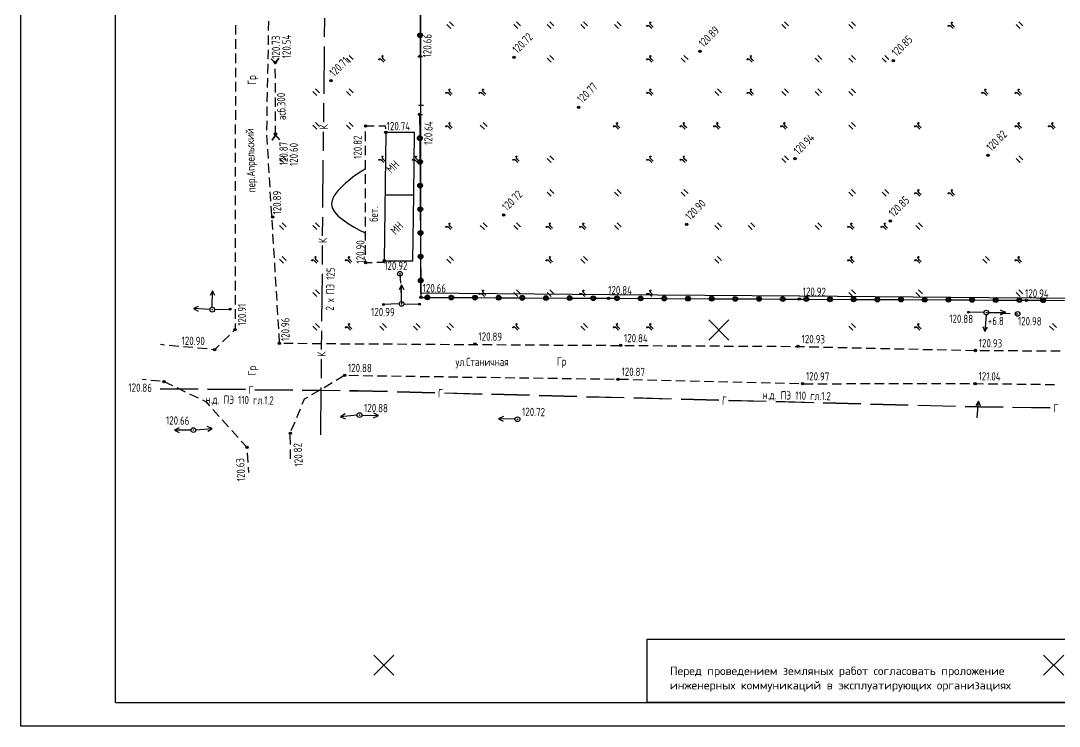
# Model space of a CAD drawing. Header units: millimetres. Extents: x 2213531 to 2213741, y 451026 to 451175.
# Drawn here: x 2213531.3 to 2213641, y 451026.4 to 451100.9 of the extents above; entities that cross this region are included whole.
import ezdxf

# ---------------------------------------------------------------- set-up
doc = ezdxf.new("R2010")
doc.units = ezdxf.units.MM
doc.linetypes.add('CONTI', pattern=[0])
for name, color, linetype in [('Газопровод', 140, 'Continuous'), ('Горизонтали', 32, 'CONTI'), ('Границы участка', 1, 'Continuous'), ('Заполнение', 250, 'CONTI'), ('Канализация', 34, 'Continuous'), ('Координатная сетка', 92, 'Continuous'), ('Лист', 7, 'Continuous'), ('Отметки', 7, 'Continuous'), ('Ситуация', 7, 'Continuous'), ('Текст', 7, 'Continuous')]:
    doc.layers.add(name, color=color, linetype=linetype)
doc.styles.add('RUSS', font='ROMAND.SHX')
doc.styles.add('SHRFT', font='ROMAND.SHX')

# ---------------------------------------------------------------- blocks, each defined once
blk = doc.blocks.new('BL_333')
at = {"color": 0}
for p, q in [((0, -3), (0, 3)), ((-3, 0), (3, 0))]:
    blk.add_line(p, q, dxfattribs=at)
blk = doc.blocks.new('BL_2013')
at = {"color": 0}
for p, q in [((-0.05, 0.9), (-0.25, 1.2)), ((0, 0.5), (-0.05, 0.9)), ((0, 0), (0, 0.5)), ((0.4, 0.5), (0.45, 0.9)), ((0.4, 0), (0.4, 0.5)), ((0.45, 0.9), (0.65, 1.2))]:
    blk.add_line(p, q, dxfattribs=at)
for centre in [(-0.3, 1.1), (0.7, 1.1)]:
    blk.add_circle(centre, 0.1, dxfattribs=at)
blk = doc.blocks.new('BL_2011')
at = {"color": 0}
for p, q in [((0, 0), (0, 1.2)), ((0.8, 0), (0.8, 1.2))]:
    blk.add_line(p, q, dxfattribs=at)
blk = doc.blocks.new('BL_26')
at = {"color": 0}
for radius in [0.5, 0.05]:
    blk.add_circle((0, 0), radius, dxfattribs=at)
blk = doc.blocks.new('BL_4024')
at = {"color": 0}
for p, q in [((0, 0), (-1, 0.8)), ((-1, 0.8), (0, 0)), ((0, 0), (-1, -0.8))]:
    blk.add_line(p, q, dxfattribs=at)

msp = doc.modelspace()

# ---------------------------------------------------------------- linework, layer by layer
at = {"layer": 'Газопровод'}
for p, q in [((2213550.04, 451061.99), (2213546.04, 451062.03)), ((2213550.04, 451061.96), (2213546.04, 451062)), ((2213555.04, 451061.94), (2213551.04, 451061.98)), ((2213555.04, 451061.91), (2213551.04, 451061.96)), ((2213560.03, 451061.88), (2213556.03, 451061.93)), ((2213560.03, 451061.86), (2213556.03, 451061.9)), ((2213565.04, 451061.83), (2213561.04, 451061.87)), ((2213565.04, 451061.8), (2213561.04, 451061.84)), ((2213566.91, 451061.81), (2213566.04, 451061.82)), ((2213566.91, 451061.79), (2213566.04, 451061.79)), ((2213570.04, 451061.74), (2213566.91, 451061.81)), ((2213570.04, 451061.71), (2213566.91, 451061.79)), ((2213575.04, 451061.6), (2213571.04, 451061.71)), ((2213575.04, 451061.57), (2213571.04, 451061.68)), ((2213580.04, 451061.47), (2213576.04, 451061.57)), ((2213580.04, 451061.44), (2213576.04, 451061.55)), ((2213585.03, 451061.34), (2213581.03, 451061.45)), ((2213585.03, 451061.31), (2213581.03, 451061.42)), ((2213590.04, 451061.21), (2213586.04, 451061.32)), ((2213590.04, 451061.18), (2213586.04, 451061.29)), ((2213595.03, 451061.09), (2213591.03, 451061.19)), ((2213595.03, 451061.06), (2213591.03, 451061.16)), ((2213600.03, 451060.95), (2213596.03, 451061.06)), ((2213600.03, 451060.92), (2213596.03, 451061.03)), ((2213605.03, 451060.82), (2213601.03, 451060.92)), ((2213605.03, 451060.79), (2213601.03, 451060.89)), ((2213610.03, 451060.7), (2213606.03, 451060.8)), ((2213610.03, 451060.67), (2213606.03, 451060.77)), ((2213615.03, 451060.56), (2213611.03, 451060.67)), ((2213615.03, 451060.53), (2213611.03, 451060.64)), ((2213620.02, 451060.43), (2213616.03, 451060.53)), ((2213620.02, 451060.4), (2213616.03, 451060.51)), ((2213625.02, 451060.3), (2213621.02, 451060.41)), ((2213625.02, 451060.27), (2213621.02, 451060.38)), ((2213630.02, 451060.17), (2213626.03, 451060.28)), ((2213630.02, 451060.15), (2213626.03, 451060.25)), ((2213632.46, 451060.11), (2213631.02, 451060.15)), ((2213632.46, 451060.08), (2213631.02, 451060.12)), ((2213635.02, 451060.08), (2213632.46, 451060.11)), ((2213635.02, 451060.05), (2213632.46, 451060.08)), ((2213640.01, 451060.03), (2213636.02, 451060.07)), ((2213640.01, 451060), (2213636.02, 451060.05))]:
    msp.add_line(p, q, dxfattribs=at)
at = {"layer": 'Горизонтали', "color": 32}
msp.add_lwpolyline([(2213567.73, 451085.24), (2213567.49, 451085.12), (2213567.14, 451084.9), (2213566.78, 451084.65), (2213566.39, 451084.36), (2213565.97, 451084.03), (2213565.55, 451083.68), (2213565.13, 451083.29), (2213564.75, 451082.89), (2213564.44, 451082.47), (2213564.23, 451082.03), (2213564.13, 451081.58), (2213564.2, 451081.14), (2213564.45, 451080.69), (2213564.83, 451080.26), (2213565.34, 451079.85), (2213565.9, 451079.46), (2213566.5, 451079.1), (2213567.08, 451078.78), (2213567.61, 451078.52), (2213567.73, 451078.47)], dxfattribs=at)
at = {"layer": 'Границы участка'}
msp.add_lwpolyline([(2213573.58, 451152.13), (2213593.58, 451151.96), (2213613.58, 451151.8), (2213633.58, 451151.64), (2213653.58, 451151.48), (2213673.57, 451151.32), (2213693.57, 451151.16), (2213714.11, 451150.99), (2213713.93, 451111.62), (2213713.92, 451110.99), (2213713.74, 451070.99), (2213693.54, 451071.16), (2213673.54, 451071.32), (2213653.53, 451071.48), (2213633.54, 451071.64), (2213613.53, 451071.8), (2213593.54, 451071.95), (2213573.54, 451072.12), (2213573.56, 451112.12), (2213573.58, 451152.13)], dxfattribs=at)
at = {"layer": 'Канализация'}
for p, q in [((2213563.39, 451099.16), (2213563.41, 451101.14)), ((2213563.34, 451093.16), (2213563.39, 451098.16)), ((2213563.3, 451090.18), (2213563.32, 451092.16)), ((2213563.27, 451087.16), (2213563.29, 451089.14)), ((2213563.22, 451081.16), (2213563.26, 451086.16)), ((2213563.19, 451078.18), (2213563.22, 451080.16)), ((2213563.17, 451075.16), (2213563.18, 451077.14)), ((2213563.11, 451069.16), (2213563.16, 451074.16)), ((2213563.07, 451066.18), (2213563.1, 451068.16)), ((2213563.05, 451063.16), (2213563.06, 451065.14)), ((2213562.99, 451057.16), (2213563.04, 451062.16))]:
    msp.add_line(p, q, dxfattribs=at)
at = {"layer": 'Лист', "color": 7, "linetype": 'ByBlock'}
msp.add_line((2213531.32, 451026.41), (2213531.32, 451174.91), dxfattribs=at)
at = {"layer": 'Лист', "color": 7}
for p, q in [((2213541.32, 451028.91), (2213541.32, 451172.41)), ((2213541.32, 451028.91), (2213738.82, 451028.91)), ((2213741.32, 451026.41), (2213531.32, 451026.41))]:
    msp.add_line(p, q, dxfattribs=at)
at = {"layer": 'Отметки'}
for centre in [(2213603.03, 451097.64), (2213558.19, 451096.47), (2213573.48, 451097.11), (2213583.38, 451097), (2213623.43, 451096.67), (2213564.07, 451094.55), (2213590.21, 451091.74), (2213573.43, 451090.98), (2213567.73, 451089.78), (2213558.21, 451088.91), (2213569.86, 451089.08), (2213613.07, 451086.32), (2213633.42, 451086.68), (2213557.9, 451080.16), (2213582.3, 451080.38), (2213623.11, 451079.73), (2213601.63, 451079.4), (2213567.72, 451075.34), (2213569.69, 451075.55), (2213573.56, 451071.68), (2213593.37, 451071.58), (2213613.51, 451071.51), (2213637.48, 451071.35), (2213553.95, 451068.27), (2213558.6, 451066.83), (2213579.28, 451066.76), (2213594.65, 451066.6), (2213551.78, 451066.15), (2213613.39, 451066.5), (2213632.1, 451066.07), (2213565.51, 451063.45), (2213546.43, 451062.79), (2213594.38, 451063.04), (2213613.86, 451062.56), (2213632.08, 451062.57), (2213559.77, 451057.32), (2213555.2, 451055.85)]:
    msp.add_circle(centre, 0.125, dxfattribs=at)
for p in [(2213603.03, 451097.64), (2213558.19, 451096.47), (2213573.48, 451097.11), (2213583.38, 451097), (2213623.43, 451096.67), (2213564.07, 451094.55), (2213573.43, 451090.98), (2213590.21, 451091.74), (2213567.73, 451089.78), (2213558.21, 451088.91), (2213569.86, 451089.08), (2213633.42, 451086.68), (2213613.07, 451086.32), (2213557.9, 451080.16), (2213582.3, 451080.38), (2213601.63, 451079.4), (2213623.11, 451079.73), (2213569.69, 451075.55), (2213567.72, 451075.34), (2213573.56, 451071.68), (2213593.37, 451071.58), (2213613.51, 451071.51), (2213637.48, 451071.35), (2213553.95, 451068.27), (2213558.6, 451066.83), (2213579.28, 451066.76), (2213551.78, 451066.15), (2213594.65, 451066.6), (2213613.39, 451066.5), (2213632.1, 451066.07), (2213565.51, 451063.45), (2213546.43, 451062.79), (2213594.38, 451063.04), (2213613.86, 451062.56), (2213632.08, 451062.57), (2213559.77, 451057.32), (2213555.2, 451055.85)]:
    msp.add_point(p, dxfattribs=at)
at = {"layer": 'Ситуация'}
for p, q in [((2213557.47, 451100.83), (2213557.45, 451099.83)), ((2213573.48, 451101.6), (2213573.48, 451099.61)), ((2213553.98, 451100.42), (2213553.98, 451099.42)), ((2213553.98, 451098.92), (2213553.98, 451097.92)), ((2213557.45, 451099.32), (2213557.42, 451098.32)), ((2213573.48, 451099.1), (2213573.48, 451097.11)), ((2213553.97, 451097.42), (2213553.97, 451096.41)), ((2213557.42, 451097.82), (2213557.4, 451096.82)), ((2213557.39, 451096.32), (2213557.37, 451095.32)), ((2213558.19, 451096.29), (2213558.19, 451096.39)), ((2213573.23, 451097.11), (2213573.73, 451097.1)), ((2213553.97, 451095.92), (2213553.97, 451094.91)), ((2213558.2, 451094.8), (2213558.19, 451095.8)), ((2213553.97, 451094.43), (2213553.97, 451093.42)), ((2213557.36, 451094.82), (2213557.34, 451093.82)), ((2213558.21, 451093.29), (2213558.2, 451094.29)), ((2213557.33, 451093.32), (2213557.31, 451092.33)), ((2213553.97, 451092.93), (2213553.97, 451091.92)), ((2213558.21, 451091.8), (2213558.2, 451092.79)), ((2213573.32, 451091.98), (2213573.82, 451091.98)), ((2213553.97, 451091.43), (2213553.97, 451090.42)), ((2213557.3, 451091.82), (2213557.28, 451090.83)), ((2213558.22, 451090.3), (2213558.22, 451091.29)), ((2213573.23, 451090.97), (2213573.73, 451090.97)), ((2213573.43, 451090.97), (2213573.45, 451088.73)), ((2213553.96, 451089.92), (2213553.96, 451088.92)), ((2213557.28, 451090.32), (2213557.26, 451089.32)), ((2213558.22, 451088.8), (2213558.22, 451089.79)), ((2213567.73, 451089.78), (2213568.62, 451089.79)), ((2213567.73, 451089.67), (2213567.73, 451089.78)), ((2213569.12, 451089.79), (2213569.79, 451089.8)), ((2213569.78, 451089.79), (2213569.82, 451089.45)), ((2213557.26, 451088.81), (2213557.33, 451087.81)), ((2213567.73, 451088.17), (2213567.73, 451089.17)), ((2213569.86, 451089.08), (2213569.69, 451075.55)), ((2213572.89, 451089.07), (2213569.86, 451089.08)), ((2213572.8, 451082.49), (2213572.89, 451089.07)), ((2213553.96, 451088.42), (2213553.96, 451087.42)), ((2213567.73, 451086.67), (2213567.73, 451087.67)), ((2213573.45, 451088.23), (2213573.46, 451086.23)), ((2213553.96, 451086.92), (2213553.96, 451085.92)), ((2213557.35, 451087.32), (2213557.42, 451086.32)), ((2213553.96, 451085.42), (2213553.96, 451084.42)), ((2213557.44, 451085.82), (2213557.5, 451084.82)), ((2213567.73, 451085.16), (2213567.73, 451086.17)), ((2213573.47, 451085.73), (2213573.48, 451083.73)), ((2213557.54, 451084.32), (2213557.6, 451083.32)), ((2213567.73, 451083.66), (2213567.73, 451084.67)), ((2213553.96, 451083.93), (2213553.96, 451082.92)), ((2213567.73, 451082.16), (2213567.73, 451083.17)), ((2213573.49, 451083.23), (2213573.5, 451081.23)), ((2213553.96, 451082.43), (2213553.96, 451081.42)), ((2213557.63, 451082.83), (2213557.69, 451081.83)), ((2213569.78, 451082.5), (2213572.8, 451082.49)), ((2213572.71, 451075.54), (2213572.8, 451082.49)), ((2213553.95, 451080.92), (2213553.95, 451079.92)), ((2213557.72, 451081.32), (2213557.78, 451080.33)), ((2213567.73, 451080.67), (2213567.73, 451081.67)), ((2213557.81, 451079.83), (2213557.88, 451078.83)), ((2213567.73, 451079.17), (2213567.73, 451080.17)), ((2213573.5, 451080.73), (2213573.52, 451078.74)), ((2213553.95, 451079.42), (2213553.95, 451078.42)), ((2213553.95, 451077.92), (2213553.95, 451076.92)), ((2213557.9, 451078.34), (2213557.97, 451077.34)), ((2213567.73, 451077.67), (2213567.73, 451078.67)), ((2213573.52, 451078.23), (2213573.53, 451076.23)), ((2213558, 451076.83), (2213558.06, 451075.84)), ((2213567.72, 451076.16), (2213567.72, 451077.17)), ((2213553.95, 451076.42), (2213553.95, 451075.42)), ((2213567.72, 451075.34), (2213567.72, 451075.67)), ((2213569.69, 451075.55), (2213569.69, 451075.35)), ((2213569.69, 451075.55), (2213572.71, 451075.54)), ((2213573.53, 451075.72), (2213573.55, 451073.73)), ((2213553.95, 451074.92), (2213553.95, 451073.92)), ((2213558.09, 451075.34), (2213558.15, 451074.34)), ((2213568.4, 451075.34), (2213567.71, 451075.33)), ((2213569.69, 451075.36), (2213568.9, 451075.35)), ((2213553.95, 451073.42), (2213553.95, 451072.42)), ((2213558.17, 451073.84), (2213558.24, 451072.84)), ((2213571.35, 451074.17), (2213571.4, 451073.17)), ((2213573.55, 451073.23), (2213573.56, 451071.68)), ((2213551.55, 451072.38), (2213551.3, 451071.88)), ((2213551.54, 451070.63), (2213551.55, 451072.38)), ((2213551.8, 451071.88), (2213551.55, 451072.38)), ((2213558.27, 451072.34), (2213558.34, 451071.35)), ((2213571.53, 451072.99), (2213571.28, 451072.48)), ((2213571.43, 451072.68), (2213571.49, 451071.67)), ((2213571.52, 451071.24), (2213571.53, 451072.99)), ((2213571.78, 451072.48), (2213571.53, 451072.99)), ((2213553.95, 451071.92), (2213553.95, 451070.91)), ((2213571.52, 451071.18), (2213571.52, 451070.99)), ((2213573.56, 451071.68), (2213574, 451071.68)), ((2213574.51, 451071.68), (2213576.5, 451071.66)), ((2213577, 451071.67), (2213579, 451071.66)), ((2213579.51, 451071.65), (2213581.51, 451071.64)), ((2213582.01, 451071.64), (2213584, 451071.63)), ((2213584.51, 451071.63), (2213586.51, 451071.61)), ((2213587.01, 451071.62), (2213589, 451071.61)), ((2213589.51, 451071.61), (2213591.51, 451071.59)), ((2213592.01, 451071.6), (2213594, 451071.59)), ((2213594.51, 451071.59), (2213596.51, 451071.57)), ((2213597.01, 451071.58), (2213599, 451071.57)), ((2213599.5, 451071.56), (2213601.5, 451071.54)), ((2213602, 451071.55), (2213603.99, 451071.54)), ((2213604.5, 451071.54), (2213606.5, 451071.52)), ((2213607, 451071.53), (2213608.99, 451071.52)), ((2213609.51, 451071.51), (2213611.5, 451071.49)), ((2213612.01, 451071.5), (2213614, 451071.49)), ((2213614.51, 451071.49), (2213616.5, 451071.47)), ((2213617, 451071.48), (2213619, 451071.47)), ((2213619.51, 451071.47), (2213621.5, 451071.45)), ((2213622, 451071.46), (2213624, 451071.44)), ((2213624.51, 451071.44), (2213626.5, 451071.43)), ((2213627, 451071.44), (2213629, 451071.42)), ((2213629.51, 451071.42), (2213631.5, 451071.41)), ((2213632, 451071.42), (2213634, 451071.4)), ((2213634.51, 451071.4), (2213636.5, 451071.39)), ((2213637, 451071.4), (2213639, 451071.38)), ((2213639.51, 451071.37), (2213641.51, 451071.36)), ((2213550.06, 451070.72), (2213549.54, 451070.5)), ((2213551.29, 451070.39), (2213549.54, 451070.5)), ((2213549.54, 451070.5), (2213550.03, 451070.22)), ((2213551.79, 451070.38), (2213553.54, 451070.44)), ((2213553.95, 451070.42), (2213553.95, 451069.42)), ((2213558.36, 451070.85), (2213558.43, 451069.85)), ((2213571.28, 451070.98), (2213569.52, 451070.92)), ((2213571.77, 451070.98), (2213573.52, 451070.96)), ((2213633.01, 451070.08), (2213631.27, 451070.1)), ((2213633.26, 451070.07), (2213634.27, 451070.03)), ((2213633.52, 451070.07), (2213635.26, 451070.07)), ((2213633.52, 451070.07), (2213635.26, 451070.07)), ((2213635.26, 451070.07), (2213634.76, 451070.33)), ((2213634.76, 451069.82), (2213635.26, 451070.07)), ((2213634.76, 451070), (2213635.76, 451069.96)), ((2213636.26, 451069.95), (2213636.56, 451069.93)), ((2213553.95, 451068.92), (2213553.95, 451068.27)), ((2213558.45, 451069.35), (2213558.51, 451068.35)), ((2213633.24, 451069.83), (2213633.09, 451068.08)), ((2213553.95, 451068.27), (2213553.7, 451068.03)), ((2213558.55, 451067.85), (2213558.61, 451066.86)), ((2213632.88, 451068.6), (2213633.09, 451068.08)), ((2213633.09, 451068.08), (2213633.38, 451068.55)), ((2213546.5, 451066.65), (2213546.07, 451066.69)), ((2213553.34, 451067.68), (2213552.63, 451066.98)), ((2213559.09, 451066.83), (2213560.08, 451066.83)), ((2213560.58, 451066.83), (2213561.57, 451066.82)), ((2213562.08, 451066.82), (2213563.08, 451066.81)), ((2213563.58, 451066.81), (2213564.58, 451066.8)), ((2213565.08, 451066.79), (2213566.08, 451066.79)), ((2213566.58, 451066.79), (2213567.58, 451066.79)), ((2213568.08, 451066.78), (2213569.08, 451066.77)), ((2213569.58, 451066.76), (2213570.58, 451066.76)), ((2213571.09, 451066.76), (2213572.08, 451066.75)), ((2213572.58, 451066.75), (2213573.57, 451066.74)), ((2213574.08, 451066.74), (2213575.08, 451066.74)), ((2213575.58, 451066.73), (2213576.58, 451066.72)), ((2213577.08, 451066.71), (2213578.08, 451066.71)), ((2213578.58, 451066.71), (2213579.58, 451066.71)), ((2213580.08, 451066.7), (2213581.08, 451066.69)), ((2213581.58, 451066.69), (2213582.58, 451066.68)), ((2213583.09, 451066.68), (2213584.08, 451066.67)), ((2213584.58, 451066.67), (2213585.57, 451066.66)), ((2213586.08, 451066.66), (2213587.08, 451066.66)), ((2213587.58, 451066.65), (2213588.58, 451066.64)), ((2213547.99, 451066.5), (2213546.99, 451066.59)), ((2213549.48, 451066.37), (2213548.49, 451066.46)), ((2213550.98, 451066.23), (2213549.99, 451066.32)), ((2213551.78, 451066.15), (2213551.47, 451066.18)), ((2213552.28, 451066.63), (2213551.78, 451066.15)), ((2213589.08, 451066.64), (2213590.08, 451066.63)), ((2213590.58, 451066.64), (2213591.58, 451066.63)), ((2213592.08, 451066.62), (2213593.08, 451066.62)), ((2213593.58, 451066.61), (2213594.58, 451066.6)), ((2213595.08, 451066.61), (2213596.07, 451066.6)), ((2213596.58, 451066.59), (2213597.57, 451066.59)), ((2213598.08, 451066.59), (2213599.08, 451066.58)), ((2213599.57, 451066.58), (2213600.57, 451066.57)), ((2213601.08, 451066.57), (2213602.08, 451066.57)), ((2213602.58, 451066.56), (2213603.58, 451066.55)), ((2213604.08, 451066.56), (2213605.08, 451066.55)), ((2213605.58, 451066.54), (2213606.58, 451066.54)), ((2213607.08, 451066.54), (2213608.08, 451066.53)), ((2213608.58, 451066.53), (2213609.57, 451066.52)), ((2213610.08, 451066.52), (2213611.08, 451066.52)), ((2213611.58, 451066.51), (2213612.58, 451066.5)), ((2213613.07, 451066.5), (2213613.39, 451066.5)), ((2213613.39, 451066.5), (2213614.07, 451066.48)), ((2213614.57, 451066.46), (2213615.57, 451066.44)), ((2213616.07, 451066.43), (2213617.07, 451066.41)), ((2213617.58, 451066.4), (2213618.57, 451066.37)), ((2213619.07, 451066.36), (2213620.07, 451066.34)), ((2213620.58, 451066.33), (2213621.57, 451066.3)), ((2213622.07, 451066.29), (2213623.06, 451066.27)), ((2213623.57, 451066.25), (2213624.57, 451066.23)), ((2213625.07, 451066.23), (2213626.07, 451066.21)), ((2213626.57, 451066.19), (2213627.56, 451066.17)), ((2213628.07, 451066.16), (2213629.07, 451066.13)), ((2213629.57, 451066.13), (2213630.57, 451066.11)), ((2213631.07, 451066.09), (2213632.07, 451066.06)), ((2213632.58, 451066.06), (2213633.58, 451066.06)), ((2213634.07, 451066.06), (2213635.07, 451066.06)), ((2213635.57, 451066.06), (2213636.57, 451066.06)), ((2213637.07, 451066.05), (2213638.08, 451066.05)), ((2213638.57, 451066.05), (2213639.58, 451066.05)), ((2213640.07, 451066.05), (2213641.07, 451066.05)), ((2213564.62, 451062.94), (2213565.49, 451063.45)), ((2213565.97, 451063.45), (2213566.97, 451063.43)), ((2213567.47, 451063.43), (2213568.48, 451063.41)), ((2213568.96, 451063.41), (2213569.97, 451063.39)), ((2213570.47, 451063.38), (2213571.47, 451063.37)), ((2213571.96, 451063.36), (2213572.97, 451063.35)), ((2213544.56, 451062.97), (2213544.13, 451063.01)), ((2213546.05, 451062.82), (2213545.06, 451062.91)), ((2213546.43, 451062.79), (2213547.33, 451062.36)), ((2213563.34, 451062.17), (2213564.2, 451062.68)), ((2213573.47, 451063.34), (2213574.47, 451063.33)), ((2213574.96, 451063.32), (2213575.96, 451063.31)), ((2213576.47, 451063.3), (2213577.47, 451063.28)), ((2213577.97, 451063.27), (2213578.97, 451063.26)), ((2213579.46, 451063.26), (2213580.47, 451063.24)), ((2213580.97, 451063.24), (2213581.97, 451063.22)), ((2213582.46, 451063.21), (2213583.47, 451063.2)), ((2213583.97, 451063.19), (2213584.97, 451063.18)), ((2213585.46, 451063.17), (2213586.46, 451063.16)), ((2213586.97, 451063.15), (2213587.97, 451063.14)), ((2213588.47, 451063.12), (2213589.47, 451063.11)), ((2213589.97, 451063.11), (2213590.97, 451063.09)), ((2213591.46, 451063.08), (2213592.47, 451063.07)), ((2213592.96, 451063.07), (2213593.97, 451063.05)), ((2213594.48, 451063.05), (2213595.47, 451063.03)), ((2213595.98, 451063.01), (2213596.97, 451062.99)), ((2213597.48, 451062.97), (2213598.48, 451062.95)), ((2213598.97, 451062.94), (2213599.97, 451062.92)), ((2213600.47, 451062.9), (2213601.47, 451062.87)), ((2213601.98, 451062.86), (2213602.98, 451062.84)), ((2213603.47, 451062.83), (2213604.47, 451062.8)), ((2213604.98, 451062.79), (2213605.97, 451062.77)), ((2213606.48, 451062.75), (2213607.47, 451062.73)), ((2213607.98, 451062.72), (2213608.97, 451062.7)), ((2213609.47, 451062.68), (2213610.47, 451062.66)), ((2213610.97, 451062.64), (2213611.96, 451062.62)), ((2213612.47, 451062.61), (2213613.47, 451062.58)), ((2213613.97, 451062.56), (2213614.98, 451062.56)), ((2213615.47, 451062.56), (2213616.47, 451062.56)), ((2213616.97, 451062.56), (2213617.97, 451062.56)), ((2213618.48, 451062.57), (2213619.48, 451062.57)), ((2213619.97, 451062.57), (2213620.98, 451062.57)), ((2213621.47, 451062.57), (2213622.48, 451062.57)), ((2213622.97, 451062.57), (2213623.98, 451062.57)), ((2213624.47, 451062.57), (2213625.48, 451062.57)), ((2213625.97, 451062.57), (2213626.98, 451062.57)), ((2213627.47, 451062.57), (2213628.47, 451062.57)), ((2213628.97, 451062.57), (2213629.97, 451062.57)), ((2213630.47, 451062.57), (2213631.47, 451062.57)), ((2213631.97, 451062.58), (2213632.09, 451062.58)), ((2213632.08, 451062.57), (2213632.96, 451062.56)), ((2213633.47, 451062.56), (2213634.46, 451062.55)), ((2213634.97, 451062.54), (2213635.96, 451062.54)), ((2213636.47, 451062.52), (2213637.47, 451062.51)), ((2213637.97, 451062.51), (2213638.97, 451062.5)), ((2213639.47, 451062.49), (2213640.47, 451062.49)), ((2213547.78, 451062.15), (2213548.68, 451061.72)), ((2213549.14, 451061.5), (2213550.03, 451061.06)), ((2213562.05, 451061.41), (2213562.91, 451061.92)), ((2213550.49, 451060.85), (2213550.89, 451060.66)), ((2213550.88, 451060.65), (2213551.26, 451060.24)), ((2213561.04, 451060.39), (2213561.28, 451060.97)), ((2213561.28, 451060.97), (2213561.61, 451061.16)), ((2213632.44, 451060.71), (2213632.15, 451060.24)), ((2213632.29, 451058.96), (2213632.44, 451060.71)), ((2213632.65, 451060.19), (2213632.44, 451060.71)), ((2213551.59, 451059.86), (2213552.26, 451059.11)), ((2213560.46, 451058.99), (2213560.85, 451059.91)), ((2213565.56, 451059.37), (2213565.08, 451059.07)), ((2213566.83, 451059.23), (2213565.08, 451059.07)), ((2213565.08, 451059.07), (2213565.61, 451058.87)), ((2213567.32, 451059.25), (2213569.08, 451059.2)), ((2213568.57, 451058.96), (2213569.08, 451059.2)), ((2213569.08, 451059.2), (2213568.58, 451059.46)), ((2213582.27, 451059.11), (2213581.76, 451058.87)), ((2213548.04, 451057.91), (2213547.55, 451057.66)), ((2213551.53, 451057.85), (2213551.01, 451058.05)), ((2213552.59, 451058.75), (2213553.25, 451058)), ((2213559.88, 451057.61), (2213560.27, 451058.53)), ((2213583.52, 451058.82), (2213581.76, 451058.87)), ((2213581.76, 451058.87), (2213582.26, 451058.61)), ((2213549.29, 451057.67), (2213547.55, 451057.66)), ((2213547.55, 451057.66), (2213548.04, 451057.42)), ((2213549.79, 451057.69), (2213551.53, 451057.85)), ((2213551.05, 451057.56), (2213551.53, 451057.85)), ((2213553.59, 451057.64), (2213554.26, 451056.89)), ((2213559.78, 451056.14), (2213559.77, 451057.14)), ((2213554.59, 451056.51), (2213555.18, 451055.85)), ((2213555.2, 451055.85), (2213555.2, 451055.75)), ((2213555.23, 451055.26), (2213555.3, 451054.26)), ((2213559.79, 451054.64), (2213559.78, 451055.63)), ((2213555.32, 451053.76), (2213555.35, 451053.2))]:
    msp.add_line(p, q, dxfattribs=at)
msp.add_lwpolyline([(2213646.32, 451028.91), (2213597.44, 451028.91), (2213597.44, 451035.6), (2213646.32, 451035.6)], close=True, dxfattribs=at)
for centre, radius in [((2213573.48, 451099.35), 0.25), ((2213573.48, 451099.35), 0.18), ((2213573.48, 451099.35), 0.1), ((2213573.45, 451088.48), 0.25), ((2213573.45, 451088.48), 0.18), ((2213573.45, 451088.48), 0.1), ((2213573.47, 451085.98), 0.25), ((2213573.47, 451085.98), 0.18), ((2213573.47, 451085.98), 0.1), ((2213573.48, 451083.48), 0.25), ((2213573.48, 451083.48), 0.18), ((2213573.48, 451083.48), 0.1), ((2213573.5, 451080.98), 0.25), ((2213573.5, 451080.98), 0.18), ((2213573.5, 451080.98), 0.1), ((2213573.52, 451078.48), 0.25), ((2213573.52, 451078.48), 0.18), ((2213573.52, 451078.48), 0.1), ((2213573.53, 451075.98), 0.25), ((2213573.53, 451075.98), 0.18), ((2213573.53, 451075.98), 0.1), ((2213573.55, 451073.47), 0.25), ((2213573.55, 451073.47), 0.18), ((2213573.55, 451073.47), 0.1), ((2213569.63, 451070.93), 0.1), ((2213573.42, 451070.96), 0.1), ((2213574.25, 451071.68), 0.25), ((2213574.25, 451071.68), 0.18), ((2213574.25, 451071.68), 0.1), ((2213576.76, 451071.66), 0.25), ((2213576.76, 451071.66), 0.18), ((2213576.76, 451071.66), 0.1), ((2213579.26, 451071.65), 0.25), ((2213579.26, 451071.65), 0.18), ((2213579.26, 451071.65), 0.1), ((2213581.76, 451071.64), 0.25), ((2213581.76, 451071.64), 0.18), ((2213581.76, 451071.64), 0.1), ((2213584.26, 451071.63), 0.25), ((2213584.26, 451071.63), 0.18), ((2213584.26, 451071.63), 0.1), ((2213586.76, 451071.61), 0.25), ((2213586.76, 451071.61), 0.18), ((2213586.76, 451071.61), 0.1), ((2213589.26, 451071.61), 0.25), ((2213589.26, 451071.61), 0.18), ((2213589.26, 451071.61), 0.1), ((2213591.76, 451071.59), 0.25), ((2213591.76, 451071.59), 0.18), ((2213591.76, 451071.59), 0.1), ((2213594.26, 451071.59), 0.25), ((2213594.26, 451071.59), 0.18), ((2213594.26, 451071.59), 0.1), ((2213596.76, 451071.57), 0.25), ((2213596.76, 451071.57), 0.18), ((2213596.76, 451071.57), 0.1), ((2213599.25, 451071.56), 0.25), ((2213599.25, 451071.56), 0.18), ((2213599.25, 451071.56), 0.1), ((2213601.75, 451071.54), 0.25), ((2213601.75, 451071.54), 0.18), ((2213601.75, 451071.54), 0.1), ((2213604.25, 451071.54), 0.25), ((2213604.25, 451071.54), 0.18), ((2213604.25, 451071.54), 0.1), ((2213606.75, 451071.52), 0.25), ((2213606.75, 451071.52), 0.18), ((2213606.75, 451071.52), 0.1), ((2213609.26, 451071.51), 0.25), ((2213609.26, 451071.51), 0.18), ((2213609.26, 451071.51), 0.1), ((2213611.76, 451071.49), 0.25), ((2213611.76, 451071.49), 0.18), ((2213611.76, 451071.49), 0.1), ((2213614.25, 451071.49), 0.25), ((2213614.25, 451071.49), 0.18), ((2213614.25, 451071.49), 0.1), ((2213616.76, 451071.47), 0.25), ((2213616.76, 451071.47), 0.18), ((2213616.76, 451071.47), 0.1), ((2213619.25, 451071.47), 0.25), ((2213619.25, 451071.47), 0.18), ((2213619.25, 451071.47), 0.1), ((2213621.76, 451071.45), 0.25), ((2213621.76, 451071.45), 0.18), ((2213621.76, 451071.45), 0.1), ((2213624.25, 451071.44), 0.25), ((2213624.25, 451071.44), 0.18), ((2213624.25, 451071.44), 0.1), ((2213626.76, 451071.43), 0.25), ((2213626.76, 451071.43), 0.18), ((2213626.76, 451071.43), 0.1), ((2213629.25, 451071.42), 0.25), ((2213629.25, 451071.42), 0.18), ((2213629.25, 451071.42), 0.1), ((2213631.76, 451071.41), 0.25), ((2213631.76, 451071.41), 0.18), ((2213631.76, 451071.41), 0.1), ((2213634.25, 451071.4), 0.25), ((2213634.25, 451071.4), 0.18), ((2213634.25, 451071.4), 0.1), ((2213636.75, 451071.39), 0.25), ((2213636.75, 451071.39), 0.18), ((2213636.75, 451071.39), 0.1), ((2213639.26, 451071.37), 0.25), ((2213639.26, 451071.37), 0.18), ((2213639.26, 451071.37), 0.1), ((2213553.44, 451070.43), 0.1), ((2213631.37, 451070.1), 0.1), ((2213635.16, 451070.07), 0.1)]:
    msp.add_circle(centre, radius, dxfattribs=at)

# ---------------------------------------------------------------- block references
at = {"layer": 'Заполнение', "color": 250, "xscale": 0.5, "yscale": 0.5, "zscale": 0.5, "rotation": 45}
for name, p in [('BL_2011', (2213576.73, 451100.05)), ('BL_2011', (2213583.8, 451100.05)), ('BL_2011', (2213587.33, 451100.05)), ('BL_2011', (2213590.87, 451100.05)), ('BL_2011', (2213594.41, 451100.05)), ('BL_2013', (2213597.94, 451100.05)), ('BL_2011', (2213612.08, 451100.05)), ('BL_2011', (2213619.15, 451100.05)), ('BL_2013', (2213629.76, 451100.05)), ('BL_2011', (2213636.83, 451100.05)), ('BL_2011', (2213566.12, 451096.51)), ('BL_2013', (2213569.66, 451096.51)), ('BL_2011', (2213587.33, 451096.51)), ('BL_2013', (2213597.94, 451096.51)), ('BL_2011', (2213601.48, 451096.51)), ('BL_2013', (2213608.55, 451096.51)), ('BL_2011', (2213615.62, 451096.51)), ('BL_2011', (2213619.15, 451096.51)), ('BL_2011', (2213622.69, 451096.51)), ('BL_2011', (2213562.59, 451092.98)), ('BL_2011', (2213566.12, 451092.98)), ('BL_2013', (2213576.73, 451092.98)), ('BL_2013', (2213580.26, 451092.98)), ('BL_2013', (2213597.94, 451092.98)), ('BL_2011', (2213605.01, 451092.98)), ('BL_2013', (2213608.55, 451092.98)), ('BL_2011', (2213612.08, 451092.98)), ('BL_2011', (2213615.62, 451092.98)), ('BL_2011', (2213619.15, 451092.98)), ('BL_2013', (2213633.3, 451092.98)), ('BL_2013', (2213636.83, 451092.98)), ('BL_2011', (2213562.59, 451089.44)), ('BL_2011', (2213566.12, 451089.44)), ('BL_2013', (2213576.73, 451089.44)), ('BL_2011', (2213580.26, 451089.44)), ('BL_2013', (2213594.41, 451089.44)), ('BL_2013', (2213601.48, 451089.44)), ('BL_2013', (2213605.01, 451089.44)), ('BL_2013', (2213612.08, 451089.44)), ('BL_2011', (2213619.15, 451089.44)), ('BL_2013', (2213626.23, 451089.44)), ('BL_2013', (2213636.83, 451089.44)), ('BL_2013', (2213640.37, 451089.44)), ('BL_2011', (2213559.05, 451085.91)), ('BL_2013', (2213569.66, 451085.91)), ('BL_2013', (2213573.19, 451085.91)), ('BL_2013', (2213583.8, 451085.91)), ('BL_2011', (2213587.33, 451085.91)), ('BL_2013', (2213597.94, 451085.91)), ('BL_2013', (2213601.48, 451085.91)), ('BL_2011', (2213612.08, 451085.91)), ('BL_2011', (2213636.83, 451085.91)), ('BL_2011', (2213587.33, 451082.37)), ('BL_2011', (2213594.41, 451082.37)), ('BL_2011', (2213601.48, 451082.37)), ('BL_2011', (2213619.15, 451082.37)), ('BL_2011', (2213622.69, 451082.37)), ('BL_2013', (2213626.23, 451082.37)), ('BL_2013', (2213629.76, 451082.37)), ('BL_2011', (2213559.05, 451078.83)), ('BL_2011', (2213562.59, 451078.83)), ('BL_2013', (2213576.73, 451078.83)), ('BL_2011', (2213580.26, 451078.83)), ('BL_2011', (2213583.8, 451078.83)), ('BL_2013', (2213587.33, 451078.83)), ('BL_2013', (2213590.87, 451078.83)), ('BL_2011', (2213594.41, 451078.83)), ('BL_2011', (2213605.01, 451078.83)), ('BL_2011', (2213608.55, 451078.83)), ('BL_2011', (2213615.62, 451078.83)), ('BL_2013', (2213619.15, 451078.83)), ('BL_2013', (2213622.69, 451078.83)), ('BL_2011', (2213626.23, 451078.83)), ('BL_2011', (2213559.05, 451075.3)), ('BL_2013', (2213562.59, 451075.3)), ('BL_2013', (2213566.12, 451075.3)), ('BL_2011', (2213576.73, 451075.3)), ('BL_2013', (2213587.33, 451075.3)), ('BL_2011', (2213590.87, 451075.3)), ('BL_2011', (2213605.01, 451075.3)), ('BL_2013', (2213619.15, 451075.3)), ('BL_2013', (2213626.23, 451075.3)), ('BL_2011', (2213633.3, 451075.3)), ('BL_2013', (2213636.83, 451075.3)), ('BL_2011', (2213562.59, 451071.76)), ('BL_2013', (2213580.26, 451071.76)), ('BL_2011', (2213583.8, 451071.76)), ('BL_2011', (2213587.33, 451071.76)), ('BL_2013', (2213590.87, 451071.76)), ('BL_2013', (2213597.94, 451071.76)), ('BL_2011', (2213619.15, 451071.76)), ('BL_2011', (2213626.23, 451071.76)), ('BL_2011', (2213636.83, 451071.76)), ('BL_2011', (2213562.59, 451068.23)), ('BL_2013', (2213566.12, 451068.23)), ('BL_2011', (2213569.66, 451068.23)), ('BL_2011', (2213573.19, 451068.23)), ('BL_2011', (2213576.73, 451068.23)), ('BL_2013', (2213583.8, 451068.23)), ('BL_2011', (2213590.87, 451068.23)), ('BL_2013', (2213594.41, 451068.23)), ('BL_2013', (2213597.94, 451068.23)), ('BL_2011', (2213619.15, 451068.23)), ('BL_2013', (2213626.23, 451068.23)), ('BL_2011', (2213640.37, 451068.23))]:
    msp.add_blockref(name, p, dxfattribs=at)
at = {"layer": 'Координатная сетка', "xscale": 0.5, "yscale": 0.5, "zscale": 0.5, "rotation": 45}
for p in [(2213605.01, 451068.23), (2213569.66, 451032.87), (2213640.37, 451032.87)]:
    msp.add_blockref('BL_333', p, dxfattribs=at)
at = {"layer": 'Ситуация'}
for name, p, xscale, yscale, zscale, rotation in [('BL_4024', (2213558.19, 451096.39), 0.4999999999999999, 0.4999999999999999, 0.4999999999999999, 272.9999999999998), ('BL_4024', (2213558.22, 451088.8), 0.4999999999999997, 0.4999999999999997, 0.4999999999999997, 92.99999999999999), ('BL_26', (2213571.35, 451074.17), 0.5, 0.5, 0.5, 45), ('BL_26', (2213571.52, 451070.99), 0.5, 0.5, 0.5, 45), ('BL_26', (2213551.54, 451070.38), 0.5, 0.5, 0.5, 45), ('BL_26', (2213633.26, 451070.07), 0.5, 0.5, 0.5, 45), ('BL_26', (2213636.56, 451069.93), 0.5, 0.5, 0.5, 45), ('BL_26', (2213567.08, 451059.25), 0.5, 0.5, 0.5, 45), ('BL_26', (2213583.76, 451058.82), 0.5, 0.5, 0.5, 45), ('BL_26', (2213549.54, 451057.67), 0.5, 0.5, 0.5, 45)]:
    msp.add_blockref(name, p, dxfattribs=dict(at, xscale=xscale, yscale=yscale, zscale=zscale, rotation=rotation))

# ---------------------------------------------------------------- texts
at = {"layer": 'Газопровод', "style": 'SHRFT', "width": 0.75}
for s, rotation, p in [('Г', 357.8118, (2213555.35, 451061.47)), ('н.д. ПЭ 110 гл.1.2', 359, (2213550.81, 451060.48)), ('Г', 357.8118, (2213575.35, 451061.13)), ('Г', 357.8118, (2213605.34, 451060.35)), ('н.д. ПЭ 110 гл.1.2', 359, (2213609.63, 451060.94)), ('Г', 357.8118, (2213640.33, 451059.56))]:
    msp.add_text(s, height=0.875, rotation=rotation, dxfattribs=at).set_placement(p)
at = {"layer": 'Канализация', "style": 'SHRFT', "width": 0.75}
for s, rotation, p in [('К', 91.4563, (2213563.75, 451089.42)), ('К', 91.4563, (2213563.65, 451077.42)), ('2 х ПЭ 125', 88.6749, (2213564.37, 451070.27)), ('К', 91.4563, (2213563.53, 451065.42))]:
    msp.add_text(s, height=0.875, rotation=rotation, dxfattribs=at).set_placement(p)
at = {"layer": 'Лист', "color": 7, "style": 'RUSS'}
for s, p in [('Перед проведением земляных работ согласовать проложение ', (2213599.86, 451031.82)), ('инженерных коммуникаций в эксплуатирующих организациях', (2213599.86, 451030.3))]:
    msp.add_text(s, height=0.875, dxfattribs=at).set_placement(p)
at = {"layer": 'Отметки', "style": 'SHRFT', "width": 0.75}
for s, rotation, p in [('120.72', 45, (2213583.74, 451097.35)), ('120.89', 45, (2213603.39, 451098)), ('120.73', 90, (2213558.69, 451096.86)), ('120.54', 90, (2213559.81, 451096.91)), ('120.66', 89.0311, (2213574.66, 451097)), ('120.85', 45, (2213623.79, 451097.03)), ('120.71', 45, (2213564.42, 451094.9)), ('120.77', 45, (2213590.57, 451092.09)), ('120.74', 359.7323, (2213569.95, 451089.32)), ('120.64', 89.0311, (2213574.77, 451087.77)), ('120.82', 90, (2213567.32, 451086.3)), ('120.94', 45, (2213613.43, 451086.67)), ('120.82', 45, (2213633.78, 451087.04)), ('120.87', 90, (2213559.5, 451085.62)), ('120.60', 90, (2213560.57, 451085.54)), ('120.89', 90, (2213558.81, 451080.43)), ('120.72', 45, (2213582.65, 451080.73)), ('120.85', 45, (2213623.47, 451080.08)), ('120.90', 45, (2213601.99, 451079.75)), ('120.90', 90, (2213567.61, 451075.25)), ('120.92', 359.7323, (2213569.69, 451074.58)), ('120.66', 359.0866, (2213573.74, 451072.23)), ('120.84', 359.0866, (2213593.33, 451072.02)), ('120.92', 359.0866, (2213613.87, 451071.86)), ('120.94', 359.0866, (2213637.35, 451071.67)), ('120.91', 90, (2213555.11, 451068.68)), ('120.99', 359.0866, (2213568.3, 451069.71)), ('120.96', 90, (2213559.69, 451067.06)), ('120.88', 359.0866, (2213629.34, 451069)), ('120.98', 359.0866, (2213636.59, 451068.74)), ('120.89', 359.0866, (2213579.63, 451067.12)), ('120.84', 359.0866, (2213595, 451066.95)), ('120.90', 359.0866, (2213548.29, 451066.67)), ('120.93', 359.0866, (2213613.75, 451066.85)), ('120.93', 359.0866, (2213632.46, 451066.42)), ('120.88', 359.0866, (2213565.86, 451063.81)), ('120.87', 359.0866, (2213594.74, 451063.4)), ('120.97', 359.0866, (2213614.21, 451062.92)), ('121.04', 359.0866, (2213632.43, 451062.92)), ('120.86', 359.0866, (2213542.67, 451061.73)), ('120.88', 359.0866, (2213567.56, 451059.58)), ('120.66', 359.0866, (2213546.64, 451058.26)), ('120.72', 359.0866, (2213584.24, 451059.17)), ('120.82', 93.087, (2213561.1, 451053.86)), ('120.63', 93.087, (2213555.03, 451052.29))]:
    msp.add_text(s, height=0.875, rotation=rotation, dxfattribs=at).set_placement(p)
at = {"layer": 'Текст', "color": 7, "style": 'SHRFT', "width": 0.75}
for s, rotation, p in [('Гр', 91.4563, (2213556.16, 451094.13)), ('асб.300', 91.4563, (2213559.3, 451090.39)), ('пер.Апрельский', 91.4563, (2213556.09, 451082.77)), ('МН', 45, (2213570.45, 451084.69)), ('бет.', 89.2513, (2213569.02, 451079.66)), ('МН', 45, (2213570.88, 451078.22)), ('+6.8', 358.8923, (2213633.42, 451068.77)), ('ул.Станичная', 0.265, (2213577.22, 451064.42)), ('Гр', 0.265, (2213587.93, 451064.47)), ('Гр', 91.4563, (2213556.19, 451063.46))]:
    msp.add_text(s, height=0.875, rotation=rotation, dxfattribs=at).set_placement(p)

doc.saveas('drawing.dxf')
